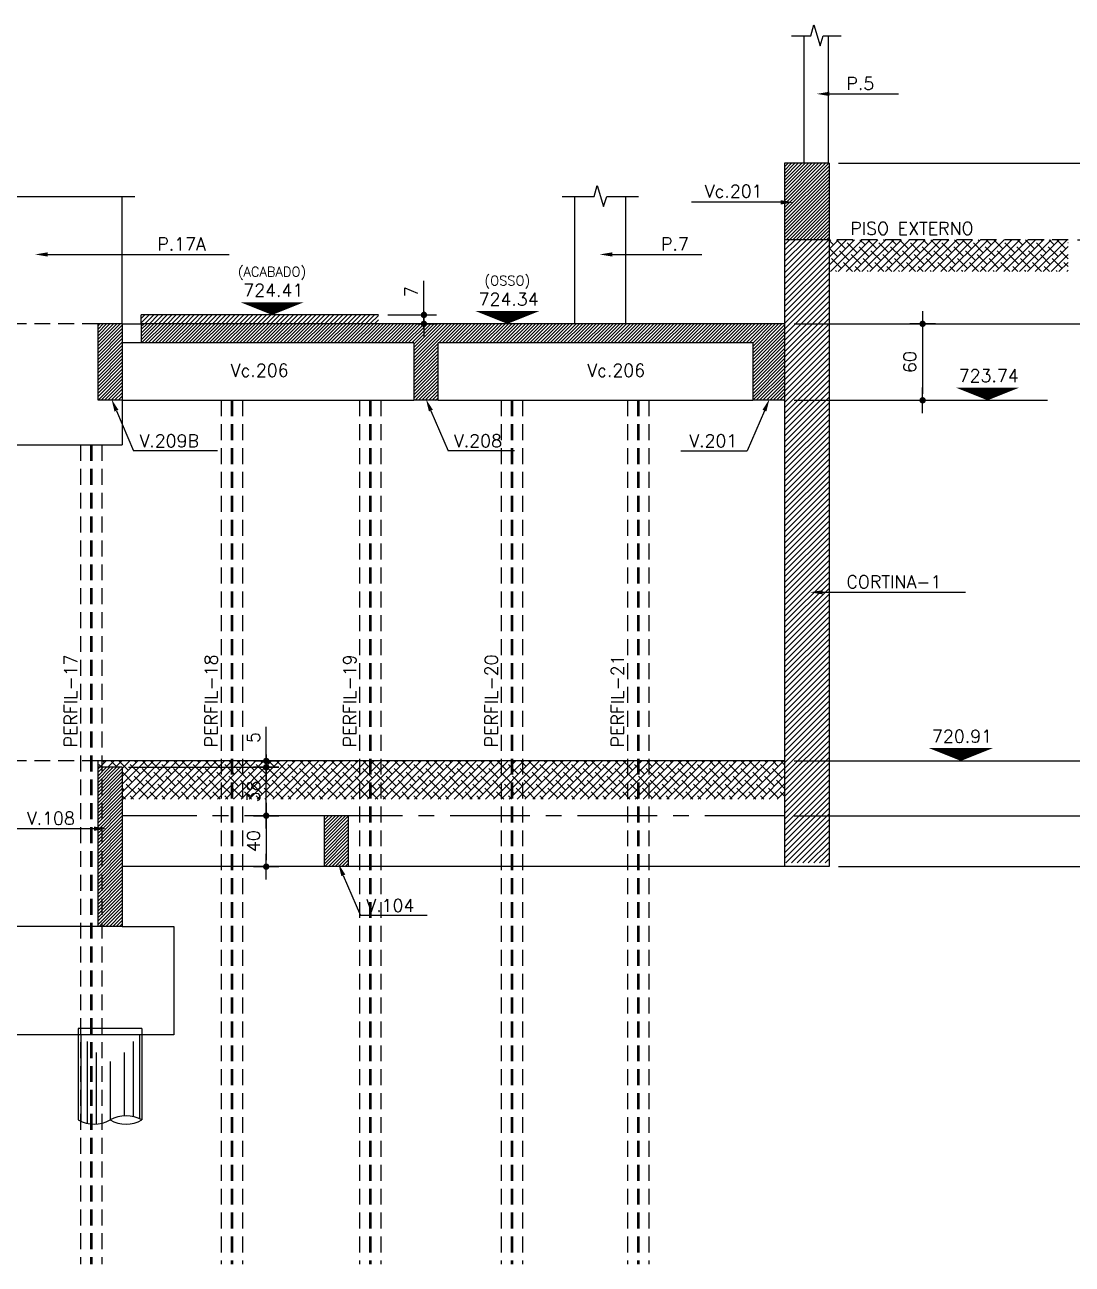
# Model space of a CAD drawing. Header units: inches. Extents: x 0 to 5940, y 0 to 4205.
# Drawn here: x 3099 to 3921, y 1362 to 2335 of the extents above; entities that cross this region are included whole.
import ezdxf
from ezdxf.enums import TextEntityAlignment as Align

# ---------------------------------------------------------------- set-up
doc = ezdxf.new("R2010")
doc.units = ezdxf.units.IN
doc.header["$LTSCALE"] = 50
doc.header["$MEASUREMENT"] = 0
doc.linetypes.add('CENTER', pattern=[2, 1.25, -0.25, 0.25, -0.25])
doc.linetypes.add('HIDDEN', pattern=[0.375, 0.25, -0.125])
for name, color, linetype in [('ATERRO', 253, 'Continuous'), ('COTA', 6, 'Continuous'), ('NIVEL', 3, 'Continuous'), ('TEXTO', 3, 'Continuous'), ('TEXTO_PERFIL', 4, 'Continuous'), ('VISTAS', 2, 'Continuous')]:
    doc.layers.add(name, color=color, linetype=linetype)
doc.styles.add('060CL', font='simplex.shx', dxfattribs={"height": 11.25})
doc.styles.add('ROMANS', font='romans.shx')
doc.dimstyles.new('COTA_50', dxfattribs={"dimscale": 5, "dimtxt": 2, "dimasz": 1, "dimexe": 2, "dimexo": 1.5, "dimgap": 1, "dimtad": 1, "dimzin": 12, "dimdsep": 46, "dimtxsty": 'ROMANS', "dimblk1": 'COTA', "dimblk2": 'COTA', "dimsah": 1, "dimcen": -4, "dimdle": 1.5, "dimclrd": 6, "dimclre": 6, "dimclrt": 3, "dimadec": 0, "dimazin": 0, "dimtfac": 1, "dimtofl": 0, "dimtmove": 0, "dimatfit": 3, "dimldrblk": 'COTA', "dimfxl": 1, "dimtolj": 1, "dimtzin": 12, "dimarcsym": 0})
pattern_1 = [(45, (6556.4943, 12262.44), (-1.3258252, 1.3258252), [])]
pattern_2 = [(45, (-30538.57, 9300.2643), (-1.32582521, 1.32582521), [])]

# ---------------------------------------------------------------- blocks, each defined once
blk = doc.blocks.new('COTA')
at = {"layer": 'COTA'}
for p, q in [((0, -2), (0, 2)), ((2, 0), (-2, 0))]:
    blk.add_line(p, q, dxfattribs=at)
at = {"layer": 'COTA', "const_width": 0.5}
blk.add_lwpolyline([(-0.25, 0, 1), (0.25, 0, 1)], format="xyb", close=True, dxfattribs=at)
blk = doc.blocks.new('*D60')
at = {"layer": 'COTA', "color": 6, "lineweight": -2, "transparency": 16777216}
for p, q in [((3738.03, 2226.35), (3964.02, 2226.35)), ((3954.02, 2171.35), (3954.02, 2221.35)), ((3925.72, 2166.35), (3964.02, 2166.35))]:
    blk.add_line(p, q, dxfattribs=at)
at = {"layer": 'Defpoints', "color": 0, "transparency": 16777216}
for p in [(3730.53, 2226.35), (3954.02, 2226.35), (3918.22, 2166.35)]:
    blk.add_point(p, dxfattribs=at)
at = {"layer": 'COTA', "color": 6, "lineweight": -2, "transparency": 16777216, "xscale": 5, "yscale": 5, "zscale": 5}
for p, rotation in [((3954.02, 2226.35), 90), ((3954.02, 2166.35), 270)]:
    blk.add_blockref('COTA', p, dxfattribs=dict(at, rotation=rotation))
at = {"layer": 'COTA', "color": 3, "transparency": 16777216, "insert": (3944.02, 2196.35), "char_height": 10, "attachment_point": 5, "rotation": 90, "style": 'ROMANS'}
blk.add_mtext('\\A1;60', dxfattribs=at)
blk = doc.blocks.new('*D61')
at = {"layer": 'COTA', "color": 6, "lineweight": -2, "transparency": 16777216}
for p, q in [((3925.72, 2166.35), (3964.02, 2166.35)), ((3954.02, 2161.35), (3954.02, 2105.35)), ((3703.03, 2100.35), (3964.02, 2100.35))]:
    blk.add_line(p, q, dxfattribs=at)
at = {"layer": 'Defpoints', "color": 0, "transparency": 16777216}
for p in [(3918.22, 2166.35), (3695.53, 2100.35), (3954.02, 2100.35)]:
    blk.add_point(p, dxfattribs=at)
at = {"layer": 'COTA', "color": 6, "lineweight": -2, "transparency": 16777216, "xscale": 5, "yscale": 5, "zscale": 5}
for p, rotation in [((3954.02, 2166.35), 90), ((3954.02, 2100.35), 270)]:
    blk.add_blockref('COTA', p, dxfattribs=dict(at, rotation=rotation))
at = {"layer": 'COTA', "color": 3, "transparency": 16777216, "insert": (3944.02, 2133.35), "char_height": 10, "attachment_point": 5, "rotation": 90, "style": 'ROMANS'}
blk.add_mtext('\\A1;66', dxfattribs=at)
blk = doc.blocks.new('*D62')
at = {"layer": 'COTA', "color": 6, "lineweight": -2, "transparency": 16777216}
for p, q in [((3703.03, 1714.35), (3964.02, 1714.35)), ((3954.02, 1709.35), (3954.02, 1679.35)), ((3738.03, 1674.35), (3964.02, 1674.35))]:
    blk.add_line(p, q, dxfattribs=at)
at = {"layer": 'Defpoints', "color": 0, "transparency": 16777216}
for p in [(3695.53, 1714.35), (3730.53, 1674.35), (3954.02, 1674.35)]:
    blk.add_point(p, dxfattribs=at)
at = {"layer": 'COTA', "color": 6, "lineweight": -2, "transparency": 16777216, "xscale": 5, "yscale": 5, "zscale": 5}
for p, rotation in [((3954.02, 1714.35), 90), ((3954.02, 1674.35), 270)]:
    blk.add_blockref('COTA', p, dxfattribs=dict(at, rotation=rotation))
at = {"layer": 'COTA', "color": 3, "transparency": 16777216, "insert": (3944.02, 1694.35), "char_height": 10, "attachment_point": 5, "rotation": 90, "style": 'ROMANS'}
blk.add_mtext('\\A1;40', dxfattribs=at)
blk = doc.blocks.new('*D63')
at = {"layer": 'COTA', "color": 6, "lineweight": -2, "transparency": 16777216}
for p, q in [((3703.03, 2100.35), (3813.97, 2100.35)), ((3803.97, 2095.35), (3803.97, 2045.35)), ((3703.03, 2040.35), (3813.97, 2040.35))]:
    blk.add_line(p, q, dxfattribs=at)
at = {"layer": 'Defpoints', "color": 0, "transparency": 16777216}
for p in [(3695.53, 2100.35), (3695.53, 2040.35), (3803.97, 2040.35)]:
    blk.add_point(p, dxfattribs=at)
at = {"layer": 'COTA', "color": 6, "lineweight": -2, "transparency": 16777216, "xscale": 5, "yscale": 5, "zscale": 5}
for p, rotation in [((3803.97, 2100.35), 90), ((3803.97, 2040.35), 270)]:
    blk.add_blockref('COTA', p, dxfattribs=dict(at, rotation=rotation))
at = {"layer": 'COTA', "color": 3, "transparency": 16777216, "insert": (3793.97, 2070.35), "char_height": 10, "attachment_point": 5, "rotation": 90, "style": 'ROMANS'}
blk.add_mtext('\\A1;60', dxfattribs=at)
blk = doc.blocks.new('*D64')
at = {"layer": 'COTA', "color": 6, "lineweight": -2, "transparency": 16777216}
for p, q in [((3280.2, 1714.35), (3298.53, 1714.35)), ((3288.53, 1709.35), (3288.53, 1679.35)), ((3280.2, 1674.35), (3298.53, 1674.35))]:
    blk.add_line(p, q, dxfattribs=at)
at = {"layer": 'Defpoints', "color": 0, "transparency": 16777216}
for p in [(3272.7, 1714.35), (3272.7, 1674.35), (3288.53, 1674.35)]:
    blk.add_point(p, dxfattribs=at)
at = {"layer": 'COTA', "color": 6, "lineweight": -2, "transparency": 16777216, "xscale": 5, "yscale": 5, "zscale": 5}
for p, rotation in [((3288.53, 1714.35), 90), ((3288.53, 1674.35), 270)]:
    blk.add_blockref('COTA', p, dxfattribs=dict(at, rotation=rotation))
at = {"layer": 'COTA', "color": 3, "transparency": 16777216, "insert": (3278.53, 1694.35), "char_height": 10, "attachment_point": 5, "rotation": 90, "style": 'ROMANS'}
blk.add_mtext('\\A1;40', dxfattribs=at)
blk = doc.blocks.new('*D80')
at = {"layer": 'COTA', "color": 6, "lineweight": -2, "transparency": 16777216}
for p, q in [((3412.39, 2112.35), (3412.39, 2134.02)), ((3384.15, 2107.35), (3422.39, 2107.35)), ((3407.41, 2100.35), (3422.39, 2100.35)), ((3412.39, 2095.35), (3412.39, 2090.35))]:
    blk.add_line(p, q, dxfattribs=at)
at = {"layer": 'Defpoints', "color": 0, "transparency": 16777216}
for p in [(3376.65, 2107.35), (3412.39, 2107.35), (3399.91, 2100.35)]:
    blk.add_point(p, dxfattribs=at)
at = {"layer": 'COTA', "color": 6, "lineweight": -2, "transparency": 16777216, "xscale": 5, "yscale": 5, "zscale": 5}
for p, rotation in [((3412.39, 2107.35), 270), ((3412.39, 2100.35), 90)]:
    blk.add_blockref('COTA', p, dxfattribs=dict(at, rotation=rotation))
at = {"layer": 'COTA', "color": 3, "transparency": 16777216, "insert": (3402.39, 2125.68), "char_height": 10, "attachment_point": 5, "rotation": 90, "style": 'ROMANS'}
blk.add_mtext('\\A1;7', dxfattribs=at)
blk = doc.blocks.new('*D115')
at = {"layer": 'COTA', "color": 6, "lineweight": -2, "transparency": 16777216}
for p, q in [((3180.36, 1752.35), (3298.53, 1752.35)), ((3288.53, 1719.35), (3288.53, 1747.35)), ((3287.55, 1714.35), (3298.53, 1714.35))]:
    blk.add_line(p, q, dxfattribs=at)
at = {"layer": 'Defpoints', "color": 0, "transparency": 16777216}
for p in [(3172.86, 1752.35), (3288.53, 1752.35), (3280.05, 1714.35)]:
    blk.add_point(p, dxfattribs=at)
at = {"layer": 'COTA', "color": 6, "lineweight": -2, "transparency": 16777216, "xscale": 5, "yscale": 5, "zscale": 5}
for p, rotation in [((3288.53, 1752.35), 90), ((3288.53, 1714.35), 270)]:
    blk.add_blockref('COTA', p, dxfattribs=dict(at, rotation=rotation))
at = {"layer": 'COTA', "color": 3, "transparency": 16777216, "insert": (3278.53, 1733.35), "char_height": 10, "attachment_point": 5, "rotation": 90, "style": 'ROMANS'}
blk.add_mtext('\\A1;38', dxfattribs=at)
blk = doc.blocks.new('*D116')
at = {"layer": 'COTA', "color": 6, "lineweight": -2, "transparency": 16777216}
for p, q in [((3288.53, 1762.35), (3288.53, 1784.02)), ((3283.65, 1757.35), (3298.53, 1757.35)), ((3283.65, 1752.35), (3298.53, 1752.35)), ((3288.53, 1747.35), (3288.53, 1742.35))]:
    blk.add_line(p, q, dxfattribs=at)
at = {"layer": 'Defpoints', "color": 0, "transparency": 16777216}
for p in [(3276.15, 1757.35), (3276.15, 1752.35), (3288.53, 1757.35)]:
    blk.add_point(p, dxfattribs=at)
at = {"layer": 'COTA', "color": 6, "lineweight": -2, "transparency": 16777216, "xscale": 5, "yscale": 5, "zscale": 5}
for p, rotation in [((3288.53, 1757.35), 270), ((3288.53, 1752.35), 90)]:
    blk.add_blockref('COTA', p, dxfattribs=dict(at, rotation=rotation))
at = {"layer": 'COTA', "color": 3, "transparency": 16777216, "insert": (3278.53, 1775.68), "char_height": 10, "attachment_point": 5, "rotation": 90, "style": 'ROMANS'}
blk.add_mtext('\\A1;5', dxfattribs=at)
blk = doc.blocks.new('*D121')
at = {"layer": 'COTA', "color": 6, "lineweight": -2, "transparency": 16777216}
for p, q in [((3703.03, 1757.35), (3964.02, 1757.35)), ((3954.02, 1719.35), (3954.02, 1752.35)), ((3703.03, 1714.35), (3964.02, 1714.35))]:
    blk.add_line(p, q, dxfattribs=at)
at = {"layer": 'Defpoints', "color": 0, "transparency": 16777216}
for p in [(3695.53, 1757.35), (3954.02, 1757.35), (3695.53, 1714.35)]:
    blk.add_point(p, dxfattribs=at)
at = {"layer": 'COTA', "color": 6, "lineweight": -2, "transparency": 16777216, "xscale": 5, "yscale": 5, "zscale": 5}
for p, rotation in [((3954.02, 1757.35), 90), ((3954.02, 1714.35), 270)]:
    blk.add_blockref('COTA', p, dxfattribs=dict(at, rotation=rotation))
at = {"layer": 'COTA', "color": 3, "transparency": 16777216, "insert": (3944.02, 1735.85), "char_height": 10, "attachment_point": 5, "rotation": 90, "style": 'ROMANS'}
blk.add_mtext('\\A1;43', dxfattribs=at)

msp = doc.modelspace()

# ---------------------------------------------------------------- hatches: boundary and pattern name
at = {"layer": 'ATERRO'}
h = msp.add_hatch(dxfattribs=at)
h.set_pattern_fill('ANSI38', color=256, scale=35)
h.set_pattern_definition([(45, (1172.5196, 6332.54), (-3.093592, 3.093592), []), (135, (1172.5196, 6332.54), (-9.2807765, 3.093592), [10.9375, -6.5625])])
h.paths.add_polyline_path([(3918.22, 2166.351), (3730.53, 2166.351), (3730.53, 2141.399), (3918.22, 2141.399)])
h = msp.add_hatch(dxfattribs=at)
h.set_pattern_fill('ANSI38', color=256, scale=35)
h.set_pattern_definition([(45, (0, 178.407), (-3.093592, 3.093592), []), (135, (0, 178.407), (-9.2807765, 3.093592), [10.9375, -6.5625])])
h.paths.add_polyline_path([(3695.53, 1757.351), (3156.48, 1757.351), (3156.48, 1752.351), (3175.48, 1752.351), (3175.48, 1727.351), (3695.53, 1727.351)])
at = {"layer": 'VISTAS'}
h = msp.add_hatch(dxfattribs=at)
h.set_pattern_fill('ANSI31', color=252, scale=15)
h.set_pattern_definition(pattern_1)
h.paths.add_polyline_path([(3695.53, 2166.351), (3730.53, 2166.351), (3730.53, 2226.351), (3695.53, 2226.351)])
h = msp.add_hatch(dxfattribs=at)
h.set_pattern_fill('ANSI31', color=253, scale=25)
h.set_pattern_definition([(45, (6556.4943, 12262.44), (-2.2097087, 2.2097087), [])])
h.paths.add_polyline_path([(3730.53, 2166.351), (3695.53, 2166.351), (3695.53, 1677.351), (3730.53, 1677.351)])
h = msp.add_hatch(dxfattribs=at)
h.set_pattern_fill('ANSI31', color=253, scale=20)
h.set_pattern_definition([(45, (-30538.57, 12849.0712), (-1.76776695, 1.76776695), [])])
h.paths.add_polyline_path([(3376.646, 2107.351), (3190.48, 2107.351), (3190.48, 2100.351), (3376.646, 2100.351)])
h = msp.add_hatch(dxfattribs=at)
h.set_pattern_fill('ANSI31', color=252, scale=15)
h.set_pattern_definition(pattern_2)
h.paths.add_polyline_path([(3156.48, 2040.351), (3175.48, 2040.351), (3175.48, 2100.351), (3156.48, 2100.351)])
h = msp.add_hatch(dxfattribs=at)
h.set_pattern_fill('ANSI31', color=252, scale=15)
h.set_pattern_definition(pattern_2)
h.paths.add_polyline_path([(3190.48, 2100.351), (3190.48, 2085.351), (3404.48, 2085.351), (3404.48, 2040.351), (3423.48, 2040.351), (3423.48, 2085.351), (3670.53, 2085.351), (3670.53, 2040.351), (3695.53, 2040.351), (3695.53, 2100.351)])
h = msp.add_hatch(dxfattribs=at)
h.set_pattern_fill('ANSI31', color=252, scale=15)
h.set_pattern_definition([(45, (6556.4943, 12265.44), (-1.3258252, 1.3258252), [])])
h.paths.add_polyline_path([(3175.48, 1752.351), (3175.48, 1627.351), (3156.48, 1627.351), (3156.48, 1752.351)])
h = msp.add_hatch(dxfattribs=at)
h.set_pattern_fill('ANSI31', color=252, scale=15)
h.set_pattern_definition(pattern_1)
h.paths.add_polyline_path([(3333.98, 1674.351), (3352.98, 1674.351), (3352.98, 1714.351), (3333.98, 1714.351)])

# ---------------------------------------------------------------- linework, layer by layer
at = {"layer": 'COTA'}
msp.add_line((3813.974, 2040.351), (3901.914, 2040.351), dxfattribs=at)
at = {"layer": 'COTA', "linetype": 'CENTER'}
for p, q in [((3333.98, 1714.351), (3175.48, 1714.351)), ((3695.53, 1714.351), (3352.98, 1714.351))]:
    msp.add_line(p, q, dxfattribs=at)
at = {"layer": 'NIVEL', "color": 1}
for points in [[(3293.217, 2107.351, 0, 50, 0), (3293.217, 2117.351, 50, 50, 0)], [(3477.992, 2100.351, 0, 50, 0), (3477.992, 2110.351, 50, 50, 0)], [(3855.004, 2040.351, 0, 50, 0), (3855.004, 2050.351, 50, 50, 0)], [(3834.042, 1757.351, 0, 50, 0), (3834.042, 1767.351, 50, 50, 0)]]:
    msp.add_lwpolyline(points, format="xyseb", dxfattribs=at)
at = {"layer": 'TEXTO', "color": 8}
for p, q in [((3730.765, 2280.811), (3785.141, 2280.811)), ((3692.623, 2195.71), (3622.474, 2195.71)), ((3116.912, 2154.811), (3259.392, 2154.811)), ((3560.44, 2154.811), (3630.589, 2154.811)), ((3170.944, 2032.196), (3184.423, 2000.773)), ((3417.875, 2032.196), (3431.354, 2000.773)), ((3679.779, 2032.196), (3666.3, 2000.773)), ((3250.221, 2000.773), (3184.423, 2000.773)), ((3483.612, 2000.773), (3431.354, 2000.773)), ((3614.042, 2000.773), (3666.3, 2000.773)), ((3725.617, 1889.68), (3837.778, 1889.68)), ((3153.442, 1704.133), (3087.911, 1704.133)), ((3349.103, 1667.534), (3362.583, 1636.111)), ((3414.841, 1636.111), (3362.583, 1636.111))]:
    msp.add_line(p, q, dxfattribs=at)
for points in [[(3730.765, 2279.145), (3730.765, 2282.478), (3720.765, 2280.811)], [(3692.623, 2194.043), (3692.623, 2197.377), (3702.623, 2195.71)], [(3116.912, 2153.145), (3116.912, 2156.478), (3106.912, 2154.811)], [(3560.44, 2153.145), (3560.44, 2156.478), (3550.44, 2154.811)], [(3172.475, 2032.853), (3169.412, 2031.539), (3167.001, 2041.386)], [(3419.406, 2032.853), (3416.343, 2031.539), (3413.932, 2041.386)], [(3678.248, 2032.853), (3681.311, 2031.539), (3683.722, 2041.386)], [(3725.617, 1888.013), (3725.617, 1891.347), (3715.617, 1889.68)], [(3153.442, 1702.467), (3153.442, 1705.8), (3163.442, 1704.133)], [(3350.635, 1668.191), (3347.572, 1666.877), (3345.161, 1676.724)]]:
    msp.add_solid(points, dxfattribs=at)
at = {"layer": 'VISTAS', "color": 8}
for p, q in [((3716.25, 2326.351), (3718.59, 2335.046)), ((3718.59, 2335.046), (3723.631, 2318.538)), ((3701.03, 2326.351), (3716.25, 2326.351)), ((3723.631, 2318.538), (3726.001, 2326.351)), ((3726.001, 2326.351), (3740.03, 2326.351)), ((3546.133, 2200.351), (3548.473, 2209.046)), ((3548.473, 2209.046), (3553.514, 2192.538)), ((3085.805, 2200.351), (3185.48, 2200.351)), ((3520.979, 2200.351), (3546.133, 2200.351)), ((3553.514, 2192.538), (3555.884, 2200.351)), ((3555.884, 2200.351), (3580.98, 2200.351)), ((3190.98, 1547.351), (3140.98, 1547.351)), ((3140.98, 1547.351), (3140.98, 1475.607)), ((3190.98, 1547.351), (3190.98, 1475.607)), ((3142.98, 1542.351), (3142.98, 1474.602)), ((3147.98, 1537.087), (3147.98, 1472.949)), ((3183.98, 1537.087), (3183.98, 1478.266)), ((3188.98, 1542.351), (3188.98, 1476.613)), ((3154.98, 1528.627), (3154.98, 1472.396)), ((3176.98, 1528.627), (3176.98, 1478.819)), ((3165.98, 1521.483), (3165.98, 1475.607))]:
    msp.add_line(p, q, dxfattribs=at)
at = {"layer": 'VISTAS'}
for p, q in [((3711.03, 2226.351), (3711.03, 2326.351)), ((3730.03, 2226.351), (3730.03, 2326.351)), ((3175.48, 2100.351), (3175.48, 2200.351)), ((3530.98, 2100.351), (3530.98, 2200.351)), ((3570.98, 2100.351), (3570.98, 2200.351)), ((3695.53, 2166.351), (3695.53, 1674.351)), ((3730.53, 2166.351), (3730.53, 1674.351)), ((3175.48, 2100.351), (3190.48, 2100.351)), ((3190.48, 2085.351), (3175.48, 2085.351)), ((3175.48, 2040.351), (3404.48, 2040.351)), ((3175.48, 2040.351), (3175.48, 2005.351)), ((3423.48, 2040.351), (3670.53, 2040.351)), ((2990.48, 2005.351), (3175.48, 2005.351)), ((3156.48, 1752.351), (3156.48, 1757.351)), ((3695.53, 1757.351), (3156.48, 1757.351)), ((3333.98, 1674.351), (3175.48, 1674.351)), ((3695.53, 1674.351), (3352.98, 1674.351)), ((3730.53, 1674.351), (3695.53, 1674.351)), ((3156.48, 1627.351), (2990.48, 1627.351)), ((3175.48, 1627.351), (3215.98, 1627.351)), ((3215.98, 1627.351), (3215.98, 1542.351)), ((3215.98, 1542.351), (2965.98, 1542.351))]:
    msp.add_line(p, q, dxfattribs=at)
at = {"layer": 'VISTAS', "color": 1}
for p, q in [((3695.53, 2226.351), (3695.53, 2166.351)), ((3730.53, 2226.351), (3695.53, 2226.351)), ((3730.53, 2226.351), (3730.53, 2166.351)), ((3730.53, 2166.351), (3695.53, 2166.351)), ((3156.48, 2040.351), (3156.48, 2100.351)), ((3175.48, 2100.351), (3156.48, 2100.351)), ((3175.48, 2100.351), (3175.48, 2040.351)), ((3190.48, 2100.351), (3190.48, 2085.351)), ((3695.53, 2100.351), (3190.48, 2100.351)), ((3695.53, 2100.351), (3695.53, 2040.351)), ((3404.48, 2085.351), (3190.48, 2085.351)), ((3404.48, 2085.351), (3404.48, 2040.351)), ((3423.48, 2040.351), (3423.48, 2085.351)), ((3670.53, 2085.351), (3423.48, 2085.351)), ((3670.53, 2085.351), (3670.53, 2040.351)), ((3175.48, 2040.351), (3156.48, 2040.351)), ((3423.48, 2040.351), (3404.48, 2040.351)), ((3695.53, 2040.351), (3670.53, 2040.351)), ((3175.48, 1752.351), (3156.48, 1752.351)), ((3156.48, 1627.351), (3156.48, 1752.351)), ((3175.48, 1752.351), (3175.48, 1627.351)), ((3352.98, 1714.351), (3333.98, 1714.351)), ((3333.98, 1714.351), (3333.98, 1674.351)), ((3352.98, 1714.351), (3352.98, 1674.351)), ((3352.98, 1674.351), (3333.98, 1674.351)), ((3175.48, 1627.351), (3156.48, 1627.351))]:
    msp.add_line(p, q, dxfattribs=at)
at = {"layer": 'VISTAS', "color": 1, "linetype": 'HIDDEN'}
msp.add_line((3918.22, 2166.351), (3730.53, 2166.351), dxfattribs=at)
at = {"layer": 'VISTAS', "color": 253}
for p in [(3376.646, 2107.351), (3190.48, 2100.351)]:
    msp.add_line(p, (3190.48, 2107.351), dxfattribs=at)
at = {"layer": 'VISTAS', "color": 8, "linetype": 'HIDDEN'}
for p, q in [((3156.48, 2100.351), (2990.48, 2100.351)), ((3253.088, 2040.351), (3253.088, 1362.351)), ((3260.944, 2040.351), (3260.944, 1362.351)), ((3261.944, 2040.351), (3261.944, 1362.351)), ((3269.799, 2040.351), (3269.799, 1362.351)), ((3361.846, 2040.351), (3361.846, 1362.351)), ((3369.701, 2040.351), (3369.701, 1362.351)), ((3370.701, 2040.351), (3370.701, 1362.351)), ((3378.557, 2040.351), (3378.557, 1362.351)), ((3473.073, 2040.351), (3473.073, 1362.351)), ((3480.928, 2040.351), (3480.928, 1362.351)), ((3481.928, 2040.351), (3481.928, 1362.351)), ((3489.783, 2040.351), (3489.783, 1362.351)), ((3572.175, 2040.351), (3572.175, 1362.351)), ((3580.03, 2040.351), (3580.03, 1362.351)), ((3581.03, 2040.351), (3581.03, 1362.351)), ((3588.886, 2040.351), (3588.886, 1362.351)), ((3142.719, 2005.351), (3142.719, 1362.351)), ((3150.575, 2005.351), (3150.575, 1362.351)), ((3151.575, 2005.351), (3151.575, 1362.351)), ((3159.43, 2005.351), (3159.43, 1362.351)), ((3156.48, 1757.351), (2995.48, 1757.351))]:
    msp.add_line(p, q, dxfattribs=at)
at = {"layer": 'VISTAS', "color": 8}
for centre, start, end in [((3178.48, 1453.237), 60.804043, 119.195957), ((3153.48, 1497.977), 240.804043, 299.195957), ((3178.48, 1497.977), 240.804043, 299.195957)]:
    msp.add_arc(centre, 25.625, start, end, dxfattribs=at)

# ---------------------------------------------------------------- texts
at = {"layer": 'NIVEL', "color": 4, "style": 'ROMANS'}
for s, p in [('(ACABADO)', (3293.113, 2137.508)), ('(OSSO)', (3477.888, 2130.508))]:
    msp.add_text(s, height=7.5, dxfattribs=at).set_placement(p, align=Align.CENTER)
at = {"layer": 'NIVEL', "color": 3, "style": 'ROMANS'}
for s, p in [('724.41', (3294.105, 2121.704)), ('724.34', (3478.88, 2114.704)), ('723.74', (3855.892, 2054.704)), ('720.91', (3834.93, 1771.704))]:
    msp.add_text(s, height=10, dxfattribs=at).set_placement(p, align=Align.CENTER)
at = {"layer": 'TEXTO', "color": 3, "style": 'ROMANS'}
for s, p in [('P.5', (3744.096, 2283.985)), ('Vc.201', (3632.878, 2199.446)), ('PISO EXTERNO', (3747.129, 2170.238)), ('P.17A', (3203.004, 2157.985)), ('P.7', (3598.504, 2157.985)), ('Vc.206', (3260.67, 2058.857)), ('Vc.206', (3540.676, 2058.857)), ('V.209B', (3189.027, 2003.573)), ('V.208', (3435.958, 2003.573)), ('V.201', (3620.744, 2003.573)), ('CORTINA-1', (3744.152, 1892.853)), ('V.108', (3100.574, 1707.307)), ('V.104', (3367.187, 1638.91))]:
    msp.add_text(s, height=10, dxfattribs=at).set_placement(p)
at = {"layer": 'TEXTO_PERFIL', "color": 3, "style": '060CL'}
for s, p in [('PERFIL-17', (3139.984, 1768.039)), ('PERFIL-18', (3250.353, 1768.039)), ('PERFIL-19', (3359.111, 1768.039)), ('PERFIL-20', (3470.338, 1768.039)), ('PERFIL-21', (3569.44, 1768.039))]:
    msp.add_text(s, height=10, rotation=90, dxfattribs=at).set_placement(p)

# ---------------------------------------------------------------- dimensions: what is measured, and where the dimension line sits
at = {"layer": 'COTA'}
for base, p1, p2, picture, middle in [((3954.025, 2226.351), (3918.22, 2166.351), (3730.53, 2226.351), '*D60', (3944.025, 2196.351)), ((3954.025, 2100.351), (3918.22, 2166.351), (3695.53, 2100.351), '*D61', (3944.025, 2133.351)), ((3412.387, 2107.351), (3399.912, 2100.351), (3376.646, 2107.351), '*D80', (3402.387, 2125.684)), ((3803.974, 2040.351), (3695.53, 2100.351), (3695.53, 2040.351), '*D63', (3793.974, 2070.351)), ((3288.528, 1757.351), (3276.151, 1752.351), (3276.151, 1757.351), '*D116', (3278.528, 1775.684)), ((3288.528, 1752.351), (3280.055, 1714.351), (3172.862, 1752.351), '*D115', (3278.528, 1733.351)), ((3954.025, 1757.351), (3695.53, 1714.351), (3695.53, 1757.351), '*D121', (3944.025, 1735.851)), ((3288.528, 1674.351), (3272.704, 1714.351), (3272.704, 1674.351), '*D64', (3278.528, 1694.351)), ((3954.025, 1674.351), (3695.53, 1714.351), (3730.53, 1674.351), '*D62', (3944.025, 1694.351))]:
    dim = msp.add_linear_dim(base=base, p1=p1, p2=p2, angle=90, dimstyle='COTA_50', dxfattribs=at)
    dim.commit()
    dim.dimension.update_dxf_attribs({"geometry": picture, "text_midpoint": middle})

doc.saveas('drawing.dxf')
